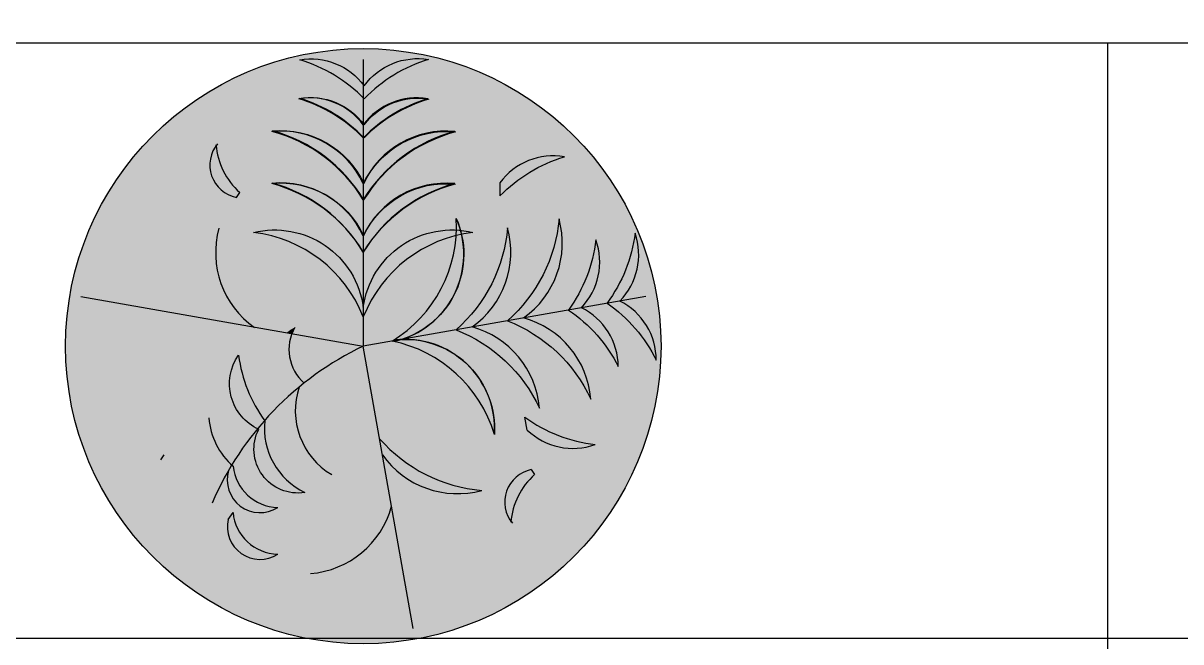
# Model space of a CAD drawing. Header units: metres. Extents: x -2072 to 1581266, y 0 to 323429.
# Drawn here: x 1750.11 to 1765.66, y 2003.29 to 2011.6 of the extents above; entities that cross this region are included whole.
import ezdxf

# ---------------------------------------------------------------- set-up
doc = ezdxf.new("R2010")
doc.units = ezdxf.units.M
doc.layers.add('ГП - Лист (таблица)', color=7, linetype='Continuous', lineweight=9)
doc.styles.add('GOST Common_2', font='GOST_Common.ttf', dxfattribs={"width": 0.9, "height": 2.5})
doc.styles.add('ГП Ариал 2016', font='arial.ttf')

# ---------------------------------------------------------------- blocks, each defined once
blk = doc.blocks.new('*T90')
at = {"layer": 'Defpoints', "color": 8, "linetype": 'ByBlock', "lineweight": 0, "transparency": 16777216}
for p, q in [((0, 0), (208.0264448858138, 0)), ((0, 0), (0, -10)), ((208.0264448858138, 0), (208.0264448858138, -10))]:
    blk.add_line(p, q, dxfattribs=at)
at = {"layer": 'ГП - Лист (таблица)', "color": 0, "linetype": 'ByBlock', "lineweight": 40, "transparency": 16777216}
for p, q in [((0, -10), (208.0264448858138, -10)), ((0, -10), (0, -29.26728058208255)), ((10, -10), (10, -29.26728058208255)), ((30, -10), (30, -29.26728058208255)), ((115, -10), (115, -29.26728058208255)), ((132.4056484833441, -10), (132.4056484833441, -29.26728058208255)), ((151.5843570066213, -10), (151.5843570066213, -29.26728058208255)), ((166.5843570066213, -10), (166.5843570066213, -29.26728058208255)), ((208.0264448858138, -10), (208.0264448858138, -29.26728058208255))]:
    blk.add_line(p, q, dxfattribs=at)
at = {"layer": 'ГП - Лист (таблица)', "color": 0, "linetype": 'ByBlock', "lineweight": 30, "transparency": 16777216}
for p, q in [((0, -29.26728058208255), (208.0264448858138, -29.26728058208255)), ((0, -29.26728058208255), (0, -677.2672805820825)), ((208.0264448858138, -29.26728058208255), (208.0264448858138, -677.2672805820825)), ((10, -37.26728058208255), (10, -125.2672805820825)), ((30, -37.26728058208255), (30, -125.2672805820825)), ((115, -37.26728058208255), (115, -125.2672805820825)), ((132.4056484833441, -37.26728058208255), (132.4056484833441, -125.2672805820825)), ((151.5843570066213, -37.26728058208255), (151.5843570066213, -125.2672805820825)), ((166.5843570066213, -37.26728058208255), (166.5843570066213, -125.2672805820825)), ((10, -133.2672805820825), (10, -277.2672805820825)), ((30, -133.2672805820825), (30, -277.2672805820825)), ((115, -133.2672805820825), (115, -277.2672805820825)), ((132.4056484833441, -133.2672805820825), (132.4056484833441, -277.2672805820825)), ((151.5843570066213, -133.2672805820825), (151.5843570066213, -277.2672805820825)), ((166.5843570066213, -133.2672805820825), (166.5843570066213, -277.2672805820825)), ((10, -285.2672805820825), (10, -549.2672805820825)), ((30, -285.2672805820825), (30, -549.2672805820825)), ((115, -285.2672805820825), (115, -549.2672805820825)), ((132.4056484833441, -285.2672805820825), (132.4056484833441, -549.2672805820825)), ((151.5843570066213, -285.2672805820825), (151.5843570066213, -549.2672805820825)), ((166.5843570066213, -285.2672805820825), (166.5843570066213, -549.2672805820825)), ((10, -557.2672805820825), (10, -621.2672805820825)), ((30, -557.2672805820825), (30, -621.2672805820825)), ((115, -557.2672805820825), (115, -621.2672805820825)), ((132.4056484833441, -557.2672805820825), (132.4056484833441, -621.2672805820825)), ((151.5843570066213, -557.2672805820825), (151.5843570066213, -621.2672805820825)), ((166.5843570066213, -557.2672805820825), (166.5843570066213, -621.2672805820825)), ((10, -629.2672805820825), (10, -677.2672805820825)), ((30, -629.2672805820825), (30, -677.2672805820825)), ((115, -629.2672805820825), (115, -677.2672805820825)), ((132.4056484833441, -629.2672805820825), (132.4056484833441, -677.2672805820825)), ((151.5843570066213, -629.2672805820825), (151.5843570066213, -677.2672805820825)), ((166.5843570066213, -629.2672805820825), (166.5843570066213, -677.2672805820825))]:
    blk.add_line(p, q, dxfattribs=at)
at = {"layer": 'ГП - Лист (таблица)', "color": 0, "linetype": 'ByBlock', "lineweight": -2, "transparency": 16777216}
for p, q in [((0, -37.26728058208255), (208.0264448858138, -37.26728058208255)), ((0, -45.26728058208255), (208.0264448858138, -45.26728058208255)), ((0, -53.26728058208255), (208.0264448858138, -53.26728058208255)), ((0, -61.26728058208255), (208.0264448858138, -61.26728058208255)), ((0, -69.26728058208255), (208.0264448858138, -69.26728058208255)), ((0, -77.26728058208255), (208.0264448858138, -77.26728058208255)), ((0, -85.26728058208255), (208.0264448858138, -85.26728058208255)), ((0, -93.26728058208255), (208.0264448858138, -93.26728058208255)), ((0, -101.2672805820825), (208.0264448858138, -101.2672805820825)), ((0, -109.2672805820825), (208.0264448858138, -109.2672805820825)), ((0, -117.2672805820825), (208.0264448858138, -117.2672805820825)), ((0, -125.2672805820825), (208.0264448858138, -125.2672805820825)), ((0, -133.2672805820825), (208.0264448858138, -133.2672805820825)), ((0, -141.2672805820825), (208.0264448858138, -141.2672805820825)), ((0, -149.2672805820825), (208.0264448858138, -149.2672805820825)), ((0, -157.2672805820825), (208.0264448858138, -157.2672805820825)), ((0, -165.2672805820825), (208.0264448858138, -165.2672805820825)), ((0, -173.2672805820825), (208.0264448858138, -173.2672805820825)), ((0, -181.2672805820825), (208.0264448858138, -181.2672805820825)), ((0, -189.2672805820825), (208.0264448858138, -189.2672805820825)), ((0, -197.2672805820825), (208.0264448858138, -197.2672805820825)), ((0, -205.2672805820825), (208.0264448858138, -205.2672805820825)), ((0, -213.2672805820825), (208.0264448858138, -213.2672805820825)), ((0, -221.2672805820825), (208.0264448858138, -221.2672805820825)), ((0, -229.2672805820825), (208.0264448858138, -229.2672805820825)), ((0, -237.2672805820825), (208.0264448858138, -237.2672805820825)), ((0, -245.2672805820825), (208.0264448858138, -245.2672805820825)), ((0, -253.2672805820825), (208.0264448858138, -253.2672805820825)), ((0, -261.2672805820825), (208.0264448858138, -261.2672805820825)), ((0, -269.2672805820825), (208.0264448858138, -269.2672805820825)), ((0, -277.2672805820825), (208.0264448858138, -277.2672805820825)), ((0, -285.2672805820825), (208.0264448858138, -285.2672805820825)), ((0, -293.2672805820825), (208.0264448858138, -293.2672805820825)), ((0, -301.2672805820825), (208.0264448858138, -301.2672805820825)), ((0, -309.2672805820825), (208.0264448858138, -309.2672805820825)), ((0, -317.2672805820825), (208.0264448858138, -317.2672805820825)), ((0, -325.2672805820825), (208.0264448858138, -325.2672805820825)), ((0, -333.2672805820825), (208.0264448858138, -333.2672805820825)), ((0, -341.2672805820825), (208.0264448858138, -341.2672805820825)), ((0, -349.2672805820825), (208.0264448858138, -349.2672805820825)), ((0, -357.2672805820825), (208.0264448858138, -357.2672805820825)), ((0, -365.2672805820825), (208.0264448858138, -365.2672805820825)), ((0, -373.2672805820825), (208.0264448858138, -373.2672805820825)), ((0, -381.2672805820825), (208.0264448858138, -381.2672805820825)), ((0, -389.2672805820825), (208.0264448858138, -389.2672805820825)), ((0, -397.2672805820825), (208.0264448858138, -397.2672805820825)), ((0, -405.2672805820825), (208.0264448858138, -405.2672805820825)), ((0, -413.2672805820825), (208.0264448858138, -413.2672805820825)), ((0, -421.2672805820825), (208.0264448858138, -421.2672805820825)), ((0, -429.2672805820825), (208.0264448858138, -429.2672805820825)), ((0, -437.2672805820825), (208.0264448858138, -437.2672805820825)), ((0, -445.2672805820825), (208.0264448858138, -445.2672805820825)), ((0, -453.2672805820825), (208.0264448858138, -453.2672805820825)), ((0, -461.2672805820825), (208.0264448858138, -461.2672805820825)), ((0, -469.2672805820825), (208.0264448858138, -469.2672805820825)), ((0, -477.2672805820825), (208.0264448858138, -477.2672805820825)), ((0, -485.2672805820825), (208.0264448858138, -485.2672805820825)), ((0, -493.2672805820825), (208.0264448858138, -493.2672805820825)), ((0, -501.2672805820825), (208.0264448858138, -501.2672805820825)), ((0, -509.2672805820825), (208.0264448858138, -509.2672805820825)), ((0, -517.2672805820825), (208.0264448858138, -517.2672805820825)), ((0, -525.2672805820825), (208.0264448858138, -525.2672805820825)), ((0, -533.2672805820825), (208.0264448858138, -533.2672805820825)), ((0, -541.2672805820825), (208.0264448858138, -541.2672805820825)), ((0, -549.2672805820825), (208.0264448858138, -549.2672805820825)), ((0, -557.2672805820825), (208.0264448858138, -557.2672805820825)), ((0, -565.2672805820825), (208.0264448858138, -565.2672805820825)), ((0, -573.2672805820825), (208.0264448858138, -573.2672805820825)), ((0, -581.2672805820825), (208.0264448858138, -581.2672805820825)), ((0, -589.2672805820825), (208.0264448858138, -589.2672805820825)), ((0, -597.2672805820825), (208.0264448858138, -597.2672805820825)), ((0, -605.2672805820825), (208.0264448858138, -605.2672805820825)), ((0, -613.2672805820825), (208.0264448858138, -613.2672805820825)), ((0, -621.2672805820825), (208.0264448858138, -621.2672805820825)), ((0, -629.2672805820825), (208.0264448858138, -629.2672805820825)), ((0, -637.2672805820825), (208.0264448858138, -637.2672805820825)), ((0, -645.2672805820825), (208.0264448858138, -645.2672805820825)), ((0, -653.2672805820825), (208.0264448858138, -653.2672805820825)), ((0, -661.2672805820825), (208.0264448858138, -661.2672805820825)), ((0, -669.2672805820825), (208.0264448858138, -669.2672805820825)), ((0, -677.2672805820825), (208.0264448858138, -677.2672805820825))]:
    blk.add_line(p, q, dxfattribs=at)
at = {"layer": 'ГП - Лист (таблица)', "transparency": 16777216}
for s, insert, char_height, width, attachment_point, style in [('Ведомость элементов озеленения', (104.0132224429069, -5), 3.5, 205.0264448858138, 5, 'GOST Common_2'), ('Обхват ствола, см', (123.702824241672, -19.6336402910415), 2.5, 17.40564848334407, 5, 'GOST Common_2'), ('Наименование породы или\\Pвид насаждения', (72.5, -19.6336402910415), 2.5, 85, 5, 'GOST Common_2'), ('{\\W0.8;Условное обозначение}', (20, -19.6336402910415), 2.5, 20, 5, 'GOST Common_2'), ('Размер,\\Pсм', (141.9950027449827, -19.6336402910415), 2.5, 19.17870852327724, 5, 'GOST Common_2'), ('Примечание', (187.3054009462176, -19.6336402910415), 2.5, 41.44208787919251, 5, 'GOST Common_2'), ('Поз.', (5, -19.6336402910415), 2.5, 10, 5, 'GOST Common_2'), ('Кол.', (159.0843570066213, -19.6336402910415), 2.5, 15, 5, 'GOST Common_2'), ('Хвойные деревья и кустарники', (104.0132224429069, -33.26728058208255), 2.5, 205.0264448858138, 5, 'GOST Common_2'), ('\\A1;1', (5, -41.26728058208255), 2.5, 7, 5, 'GOST Common_2'), ('{\\C0;Ель}', (31.5, -41.26728058208255), 2.5, 82, 4, 'GOST Common_2'), ('20-25', (123.702824241672, -41.26728058208255), 2.5, 14.40564848334407, 5, 'GOST Common_2'), ('500-600', (141.9950027449827, -41.26728058208255), 2.5, 16.17870852327724, 5, 'GOST Common_2'), ('С комом 0.8*0.8*0.8', (187.3054009462176, -41.26728058208255), 2.5, 38.44208787919251, 5, 'GOST Common_2'), ('Лиственница', (31.5, -49.26728058208255), 2.5, 82, 4, 'GOST Common_2'), ('\\A1;2', (5, -49.26728058208255), 2.5, 7, 5, 'GOST Common_2'), ('\\A1;3', (5, -57.26728058208255), 2.5, 7, 5, 'GOST Common_2'), ('Сосна', (31.5, -57.26728058208255), 2.5, 82, 4, 'GOST Common_2'), ('{\\C0;Сосна горная}', (31.5, -65.26728058208255), 2.5, 82, 4, 'GOST Common_2'), ('4', (5, -65.26728058208255), 2.5, 7, 5, 'GOST Common_2'), ('5', (5, -73.26728058208255), 2.5, 7, 5, 'GOST Common_2'), ('Можжевельник', (31.5, -73.26728058208255), 2.5, 82, 4, 'GOST Common_2'), ('{\\fGOST Common|b0|i0|c204|p34;\\W0.9;\\C0;Можжевельник горизонтальный}', (31.5, -81.26728058208255), 2.5, 82, 4, 'ГП Ариал 2016'), ('6', (5, -81.26728058208255), 2.5, 7, 5, 'GOST Common_2'), ('7', (5, -89.26728058208255), 2.5, 7, 5, 'GOST Common_2'), ('{\\fGOST Common|b0|i0|c204|p34;\\W0.9;\\C0;Пихта}', (31.5, -89.26728058208255), 2.5, 82, 4, 'ГП Ариал 2016'), ('{\\fGOST Common|b0|i0|c204|p34;\\W0.9;\\C0;Псевдотсуга}', (31.5, -97.26728058208255), 2.5, 82, 4, 'ГП Ариал 2016'), ('8', (5, -97.26728058208255), 2.5, 7, 5, 'GOST Common_2'), ('{\\fGOST Common|b0|i0|c204|p34;\\W0.9;\\C0;Микробиота перекрёстнопарная}', (31.5, -105.2672805820825), 2.5, 82, 4, 'ГП Ариал 2016'), ('9', (5, -105.2672805820825), 2.5, 7, 5, 'GOST Common_2'), ('{\\fGOST Common|b0|i0|c204|p34;\\W0.9;\\C0;Тсуга}', (31.5, -113.2672805820825), 2.5, 82, 4, 'ГП Ариал 2016'), ('{\\fGOST Common|b0|i0|c204|p34;\\W0.9;\\C0;Туя западная}', (31.5, -121.2672805820825), 2.5, 82, 4, 'ГП Ариал 2016'), ('10', (5, -121.2672805820825), 2.5, 7, 5, 'GOST Common_2'), ('{\\fArial|b0|i0|c204|p34;Лиственные деревья }', (104.0132224429069, -129.2672805820825), 2.5, 205.0264448858138, 5, 'GOST Common_2'), ('Бархат Амурский', (31.5, -137.2672805820825), 2.5, 82, 4, 'GOST Common_2'), ('1', (5, -137.2672805820825), 2.5, 7, 5, 'GOST Common_2'), ('Береза', (31.5, -145.2672805820825), 2.5, 82, 4, 'GOST Common_2'), ('2', (5, -145.2672805820825), 2.5, 7, 5, 'GOST Common_2'), ('Боярышник', (31.5, -153.2672805820825), 2.5, 82, 4, 'GOST Common_2'), ('3', (5, -153.2672805820825), 2.5, 7, 5, 'GOST Common_2'), ('4', (5, -161.2672805820825), 2.5, 7, 5, 'GOST Common_2'), ('Вишня', (31.5, -161.2672805820825), 2.5, 82, 4, 'GOST Common_2'), ('5', (5, -169.2672805820825), 2.5, 7, 5, 'GOST Common_2'), ('Вяз', (31.5, -169.2672805820825), 2.5, 82, 4, 'GOST Common_2'), ('Груша', (31.5, -177.2672805820825), 2.5, 82, 4, 'GOST Common_2'), ('6', (5, -177.2672805820825), 2.5, 7, 5, 'GOST Common_2'), ('Дуб', (31.5, -185.2672805820825), 2.5, 82, 4, 'GOST Common_2'), ('7', (5, -185.2672805820825), 2.5, 7, 5, 'GOST Common_2'), ('8', (5, -193.2672805820825), 2.5, 7, 5, 'GOST Common_2'), ('Ива ', (31.5, -193.2672805820825), 2.5, 82, 4, 'GOST Common_2'), ('9', (5, -201.2672805820825), 2.5, 7, 5, 'GOST Common_2'), ('Клен', (31.5, -201.2672805820825), 2.5, 82, 4, 'GOST Common_2'), ('10', (5, -209.2672805820825), 2.5, 7, 5, 'GOST Common_2'), ('Конский каштан', (31.5, -209.2672805820825), 2.5, 82, 4, 'GOST Common_2'), ('11', (5, -217.2672805820825), 2.5, 7, 5, 'GOST Common_2'), ('Липа ', (31.5, -217.2672805820825), 2.5, 82, 4, 'GOST Common_2'), ('12', (5, -225.2672805820825), 2.5, 7, 5, 'GOST Common_2'), ('Ольха', (31.5, -225.2672805820825), 2.5, 82, 4, 'GOST Common_2'), ('Акация (Робиния)', (31.5, -233.2672805820825), 2.5, 82, 4, 'GOST Common_2'), ('13', (5, -233.2672805820825), 2.5, 7, 5, 'GOST Common_2'), ('14', (5, -241.2672805820825), 2.5, 7, 5, 'GOST Common_2'), ('Рябина', (31.5, -241.2672805820825), 2.5, 82, 4, 'GOST Common_2'), ('15', (5, -249.2672805820825), 2.5, 7, 5, 'GOST Common_2'), ('Слива', (31.5, -249.2672805820825), 2.5, 82, 4, 'GOST Common_2'), ('16', (5, -257.2672805820825), 2.5, 7, 5, 'GOST Common_2'), ('Тополь', (31.5, -257.2672805820825), 2.5, 82, 4, 'GOST Common_2'), ('Черемуха', (31.5, -265.2672805820825), 2.5, 82, 4, 'GOST Common_2'), ('17', (5, -265.2672805820825), 2.5, 7, 5, 'GOST Common_2'), ('18', (5, -273.2672805820825), 2.5, 7, 5, 'GOST Common_2'), ('Яблоня', (31.5, -273.2672805820825), 2.5, 82, 4, 'GOST Common_2'), ('Лиственные кустарники', (104.0132224429069, -281.2672805820825), 3.5, 205.0264448858138, 5, 'ГП Ариал 2016'), ('Арония', (31.5, -289.2672805820825), 2.5, 82, 4, 'GOST Common_2'), ('1', (5, -289.2672805820825), 2.5, 7, 5, 'GOST Common_2'), ('Барбарис', (31.5, -297.2672805820825), 2.5, 82, 4, 'GOST Common_2'), ('2', (5, -297.2672805820825), 2.5, 7, 5, 'GOST Common_2'), ('Бересклет', (31.5, -305.2672805820825), 2.5, 82, 4, 'GOST Common_2'), ('3', (5, -305.2672805820825), 2.5, 7, 5, 'GOST Common_2'), ('Бирючина Вегейла', (31.5, -313.2672805820825), 2.5, 82, 4, 'GOST Common_2'), ('4', (5, -313.2672805820825), 2.5, 7, 5, 'GOST Common_2'), ('Бузина', (31.5, -321.2672805820825), 2.5, 82, 4, 'GOST Common_2'), ('5', (5, -321.2672805820825), 2.5, 7, 5, 'GOST Common_2'), ('6', (5, -329.2672805820825), 2.5, 7, 5, 'GOST Common_2'), ('Вегейла', (31.5, -329.2672805820825), 2.5, 82, 4, 'GOST Common_2'), ('Гортензия', (31.5, -337.2672805820825), 2.5, 82, 4, 'GOST Common_2'), ('7', (5, -337.2672805820825), 2.5, 7, 5, 'GOST Common_2'), ('Дерен', (31.5, -345.2672805820825), 2.5, 82, 4, 'GOST Common_2'), ('8', (5, -345.2672805820825), 2.5, 7, 5, 'GOST Common_2'), ('Жимолость', (31.5, -353.2672805820825), 2.5, 82, 4, 'GOST Common_2'), ('9', (5, -353.2672805820825), 2.5, 7, 5, 'GOST Common_2'), ('Ива пурпурная ф. "Nana"', (31.5, -361.2672805820825), 2.5, 82, 4, 'GOST Common_2'), ('10', (5, -361.2672805820825), 2.5, 7, 5, 'GOST Common_2'), ('Ирга', (31.5, -369.2672805820825), 2.5, 82, 4, 'GOST Common_2'), ('11', (5, -369.2672805820825), 2.5, 7, 5, 'GOST Common_2'), ('12', (5, -377.2672805820825), 2.5, 7, 5, 'GOST Common_2'), ('Калина', (31.5, -377.2672805820825), 2.5, 82, 4, 'GOST Common_2'), ('Карагана', (31.5, -385.2672805820825), 2.5, 82, 4, 'GOST Common_2'), ('13', (5, -385.2672805820825), 2.5, 7, 5, 'GOST Common_2'), ('14', (5, -393.2672805820825), 2.5, 7, 5, 'GOST Common_2'), ('Кизильник', (31.5, -393.2672805820825), 2.5, 82, 4, 'GOST Common_2'), ('15', (5, -401.2672805820825), 2.5, 7, 5, 'GOST Common_2'), ('Лапчатка', (31.5, -401.2672805820825), 2.5, 82, 4, 'GOST Common_2'), ('Лещина', (31.5, -409.2672805820825), 2.5, 82, 4, 'GOST Common_2'), ('16', (5, -409.2672805820825), 2.5, 7, 5, 'GOST Common_2'), ('17', (5, -417.2672805820825), 2.5, 7, 5, 'GOST Common_2'), ('Лох', (31.5, -417.2672805820825), 2.5, 82, 4, 'GOST Common_2'), ('18', (5, -425.2672805820825), 2.5, 7, 5, 'GOST Common_2'), ('Магония', (31.5, -425.2672805820825), 2.5, 82, 4, 'GOST Common_2'), ('Пузыреплодник калинолистный', (31.5, -433.2672805820825), 2.5, 82, 4, 'GOST Common_2'), ('19', (5, -433.2672805820825), 2.5, 7, 5, 'GOST Common_2'), ('Ракитник русский', (31.5, -441.2672805820825), 2.5, 82, 4, 'GOST Common_2'), ('20', (5, -441.2672805820825), 2.5, 7, 5, 'GOST Common_2'), ('Рододендрон даурский', (31.5, -449.2672805820825), 2.5, 82, 4, 'GOST Common_2'), ('21', (5, -449.2672805820825), 2.5, 7, 5, 'GOST Common_2'), ('22', (5, -457.2672805820825), 2.5, 7, 5, 'GOST Common_2'), ('Роза', (31.5, -457.2672805820825), 2.5, 82, 4, 'GOST Common_2'), ('Рябинник', (31.5, -465.2672805820825), 2.5, 82, 4, 'GOST Common_2'), ('23', (5, -465.2672805820825), 2.5, 7, 5, 'GOST Common_2'), ('Сирень', (31.5, -473.2672805820825), 2.5, 82, 4, 'GOST Common_2'), ('24', (5, -473.2672805820825), 2.5, 7, 5, 'GOST Common_2'), ('Смородина', (31.5, -481.2672805820825), 2.5, 82, 4, 'GOST Common_2'), ('25', (5, -481.2672805820825), 2.5, 7, 5, 'GOST Common_2'), ('26', (5, -489.2672805820825), 2.5, 7, 5, 'GOST Common_2'), ('Снежнеягоник', (31.5, -489.2672805820825), 2.5, 82, 4, 'GOST Common_2'), ('Спирея', (31.5, -497.2672805820825), 2.5, 82, 4, 'GOST Common_2'), ('27', (5, -497.2672805820825), 2.5, 7, 5, 'GOST Common_2'), ('Стефанандра', (31.5, -505.2672805820825), 2.5, 82, 4, 'GOST Common_2'), ('28', (5, -505.2672805820825), 2.5, 7, 5, 'GOST Common_2'), ('Форзиция', (31.5, -513.2672805820825), 2.5, 82, 4, 'GOST Common_2'), ('29', (5, -513.2672805820825), 2.5, 7, 5, 'GOST Common_2'), ('30', (5, -521.2672805820825), 2.5, 7, 5, 'GOST Common_2'), ('Хеномелес', (31.5, -521.2672805820825), 2.5, 82, 4, 'GOST Common_2'), ('Чубушник', (31.5, -529.2672805820825), 2.5, 82, 4, 'GOST Common_2'), ('31', (5, -529.2672805820825), 2.5, 7, 5, 'GOST Common_2'), ('32', (5, -537.2672805820825), 2.5, 7, 5, 'GOST Common_2'), ('33', (5, -545.2672805820825), 2.5, 7, 5, 'GOST Common_2'), ('Лианы', (104.0132224429069, -553.2672805820825), 3.5, 205.0264448858138, 5, 'ГП Ариал 2016'), ('Актинидия коломкита', (31.5, -561.2672805820825), 2.5, 82, 4, 'GOST Common_2'), ('1', (5, -561.2672805820825), 2.5, 7, 5, 'GOST Common_2'), ('Девичий виноград', (31.5, -569.2672805820825), 2.5, 82, 4, 'GOST Common_2'), ('2', (5, -569.2672805820825), 2.5, 7, 5, 'GOST Common_2'), ('Древогубец', (31.5, -577.2672805820825), 2.5, 82, 4, 'GOST Common_2'), ('3', (5, -577.2672805820825), 2.5, 7, 5, 'GOST Common_2'), ('Жимолость каприфоль', (31.5, -585.2672805820825), 2.5, 82, 4, 'GOST Common_2'), ('4', (5, -585.2672805820825), 2.5, 7, 5, 'GOST Common_2'), ('5', (5, -593.2672805820825), 2.5, 7, 5, 'GOST Common_2'), ('{\\fArial|b0|i0|c204|p34;Хмель}', (31.5, -593.2672805820825), 2.5, 82, 4, 'GOST Common_2'), ('{\\fGOST Common|b0|i0|c204|p34;\\W0.9;Существующие зеленые насаждения}', (104.0132224429069, -625.2672805820825), 3.5, 205.0264448858138, 5, 'ГП Ариал 2016'), ('Существующие древесное насаждение', (31.5, -633.2672805820825), 2.5, 82, 4, 'GOST Common_2'), ('1', (5, -633.2672805820825), 2.5, 7, 5, 'GOST Common_2'), ('Существующие кустарниковое насаждение', (31.5, -641.2672805820825), 2.5, 82, 4, 'GOST Common_2'), ('2', (5, -641.2672805820825), 2.5, 7, 5, 'GOST Common_2'), ('Существующие хвойное насаждение', (31.5, -649.2672805820825), 2.5, 82, 4, 'GOST Common_2'), ('3', (5, -649.2672805820825), 2.5, 7, 5, 'GOST Common_2'), ('Существующая живая изгородь', (31.5, -657.2672805820825), 2.5, 82, 4, 'GOST Common_2'), ('4', (5, -657.2672805820825), 2.5, 7, 5, 'GOST Common_2')]:
    blk.add_mtext(s, dxfattribs=dict(at, insert=insert, char_height=char_height, width=width, attachment_point=attachment_point, style=style))
blk = doc.blocks.new('Бархат Амурский')
at = {"true_color": 0x66c059, "transparency": 33554611}
h = blk.add_hatch(color=93, dxfattribs=at)
h.dxf.hatch_style = 1
edge = h.paths.add_edge_path()
edge.add_arc((0.001201573321182536, 0.001201573321054639), 518.7538527038596, 359.64, 719.6400000000001)
h = blk.add_hatch(color=256)
h.dxf.hatch_style = 1
edge = h.paths.add_edge_path()
edge.add_arc((94.802564195309, 385.9505746779693), 115.4050000000001, 80.55139628557964, 143.8860823956541)
edge.add_arc((-91.23584087294687, 385.3776578786817), 115.4050000000003, 36.46680829731974, 99.80198439633426)
edge.add_arc((-184.4130033848763, 249.9654626146451), 259.7570000000002, 44.25268331315527, 73.55630232778952, ccw=False)
edge.add_arc((188.8123467596818, 251.1154010799793), 259.7570000000002, 106.7968990245991, 136.100381730525, ccw=False)
h = blk.add_hatch(color=256)
h.dxf.hatch_style = 1
edge = h.paths.add_edge_path()
edge.add_arc((-186.49603741692, 183.4964967412231), 259.7570000000002, 43.7241586110298, 73.02768728542708)
edge.add_arc((-92.07488545468722, 318.0430613503786), 115.405, 35.93777149434459, 99.27269023271242, ccw=False)
edge.add_arc((93.96204724657056, 316.8997752499957), 115.4050000000001, 80.0227346108503, 143.3580173283478, ccw=False)
edge.add_arc((186.723224881328, 181.2027865258049), 259.7570000000009, 106.2681197195571, 135.5715998157282)
h = blk.add_hatch(color=256)
h.dxf.hatch_style = 1
edge = h.paths.add_edge_path()
edge.add_arc((228.4755362608004, 114.1437820038804), 267.9469999999997, 104.6110250913011, 148.2768083374443)
edge.add_arc((-229.0692113085689, 116.9552747897775), 267.9470000000006, 31.01906537004148, 74.68463012337193)
edge.add_arc((-144.2489082824127, 216.167004678693), 159.838, 24.896722925790584, 95.0418076636339, ccw=False)
edge.add_arc((144.8812769766051, 214.3906924636401), 159.838, 84.25386276269347, 154.3992764699209, ccw=False)
h = blk.add_hatch(color=256)
h.dxf.hatch_style = 1
edge = h.paths.add_edge_path()
edge.add_line((-221.1648277278213, 259.3199164475936), (-215.399361839148, 267.9858184456318))
edge.add_arc((-132.0487984266798, 361.2432015733183), 125.077, 185.4245256738926, 228.210641, ccw=False)
edge.add_arc((-209.9407984266769, 315.7342015733227), 57.52000000000001, 144.1531349450846, 258.747528)
h = blk.add_hatch(color=256)
h.dxf.hatch_style = 1
h.paths.add_polyline_path([(238.1510894996522, 284.7801997418429, -0.2836077997589291), (350.4667375488987, 330.2556758051275, 0.1285609028837346), (238.1520513715103, 262.0421842502573)])
h = blk.add_hatch(color=256)
h.dxf.hatch_style = 1
edge = h.paths.add_edge_path()
edge.add_arc((-229.6283233755553, 26.00516357656076), 267.9469999999997, 31.01904383844645, 74.68524282213608)
edge.add_arc((-144.8081879445339, 125.2178793213865), 159.838, 24.896722925790016, 95.04274183514332, ccw=False)
edge.add_arc((144.3219973144841, 123.4415671063307), 159.8380000000001, 84.25377361560368, 154.3992764699204, ccw=False)
edge.add_arc((227.9172424545853, 23.19482424170178), 267.9469999999998, 104.6111882647672, 148.2771199973209)
h = blk.add_hatch(color=256)
h.dxf.hatch_style = 1
edge = h.paths.add_edge_path()
edge.add_arc((-153.4327576195294, -205.2330415367452), 267.9469999999998, 111.39132431231349, 155.0571075584567, ccw=False)
edge.add_arc((-74.13828063512544, 245.3970578127909), 267.9470000000006, 184.9835025263859, 228.6490672797164, ccw=False)
edge.add_arc((-186.9538074476956, 179.7456445530418), 159.8380000000001, 164.6263249861239, 234.7714097239672)
edge.add_arc((-237.061626836905, -105.0150018661179), 159.8380000000001, 105.268856179837, 175.4142698870643)
h = blk.add_hatch(color=256)
h.dxf.hatch_style = 1
edge = h.paths.add_edge_path()
edge.add_arc((-18.48574635372443, 159.3308699208809), 155.813, 166.7729007366521, 251.8942054056389, ccw=False)
edge.add_arc((-18.4857463537767, 159.3308699209007), 155.8129999999441, 156.0343252128564, 166.7729007366547, ccw=False)
edge.add_arc((74.41559141612161, 208.1516773965043), 235.7260000000007, 176.4809973089124, 238.0018777773778)
edge.add_line((-50.49360536625881, 8.240598075770162), (-66.90815096656983, 11.23305865916812))
h = blk.add_hatch(color=256)
h.dxf.hatch_style = 1
h.paths.add_polyline_path([(171.1338320492384, 194.9309355211198, 0.04688770428698374), (161.9947496693441, 222.6220874518453, -0.03167672783972616), (161.7649359849566, 192.7847991149231, -0.2412952651355158), (50.38343748224212, 8.884666577236992), (66.81502834864027, 11.78207045091165, 0.3894881918082821)])
h = blk.add_hatch(color=256)
h.dxf.hatch_style = 1
edge = h.paths.add_edge_path()
edge.add_arc((186.9052015733224, 179.7552015733167), 159.838, 305.2487479209017, 375.3941616281291)
edge.add_arc((74.06620157332316, 245.3662015733205), 267.9469999999996, 311.37121605337825, 355.0369992995215, ccw=False)
edge.add_arc((153.5202015733207, -205.2357984266833), 267.9470000000006, 24.963394267450724, 68.62895902078111, ccw=False)
edge.add_arc((237.1132015733202, -104.9877984266824), 159.8380000000001, 4.606216727188565, 74.7513014650318)
h = blk.add_hatch(color=256)
h.dxf.hatch_style = 1
edge = h.paths.add_edge_path()
edge.add_arc((15.43739075740411, 229.6352549153588), 267.9469999999997, 184.9828898276218, 228.6490888113114, ccw=False)
edge.add_arc((-97.37907586776485, 163.984183345943), 159.838, 164.6253908146146, 234.7714097239678)
edge.add_arc((-147.4868952569715, -120.7764630732174), 159.8380000000001, 105.2688561798375, 175.4143590341542)
edge.add_arc((-63.85836772992459, -220.9954425564401), 267.9469999999998, 111.39101265243681, 155.0569443849905, ccw=False)
h = blk.add_hatch(color=256)
h.dxf.hatch_style = 1
edge = h.paths.add_edge_path()
edge.add_arc((-154.3797984266796, 46.76920157331416), 155.813, 7.773927244118949, 92.89523191310572)
edge.add_arc((-154.3797984266897, 46.76920157336914), 155.8129999999441, 92.895231913103, 103.6338074369014)
edge.add_arc((-219.0707984266792, -35.86979842667955), 235.7260000000006, 21.666254872380023, 83.18713534084537, ccw=False)
edge.add_line((0.001201573321182536, 51.160115350137), (0.001201573321182536, 67.84520233246587))
h = blk.add_hatch(color=256)
h.dxf.hatch_style = 1
h.paths.add_polyline_path([(162.2522893504926, 202.383316252477, -0.04689019537595238), (191.109753049655, 198.1917161857498, 0.03167672789648528), (161.7656895724993, 192.7840800540405, 0.2412952651355158), (0.001201573321182536, 51.16011535013706), (0.001201573321182536, 67.84520233246604, -0.3894881918082821)])
h = blk.add_hatch(color=256)
h.dxf.hatch_style = 1
edge = h.paths.add_edge_path()
edge.add_arc((-15.50279842667987, 229.5732015733184), 267.9469999999997, 311.3709043935015, 355.0368361260552)
edge.add_arc((97.33620157332217, 163.961201573317), 159.8380000000001, -54.751252079097924, 15.394250775218893, ccw=False)
edge.add_arc((147.5442015733229, -120.7817984266818), 159.838, 4.6052825556793096, 74.75130146503238, ccw=False)
edge.add_arc((63.95020157332081, -221.0297984266822), 267.9469999999997, 24.96278156868641, 68.62898055237604)
h = blk.add_hatch(color=256)
h.dxf.hatch_style = 1
edge = h.paths.add_edge_path()
edge.add_arc((-396.8581528334157, -24.97912904228647), 115.4050000000001, 115.7820502541037, 179.1167363641782, ccw=False)
edge.add_arc((-362.9286465808177, 157.9399924279805), 115.4050000000002, 159.8661482534235, 223.201324352438, ccw=False)
edge.add_arc((-213.000831236555, 225.3202300804018), 259.7570000000002, 186.1118303219684, 215.4154493366025)
edge.add_arc((-281.0698720280193, -141.647193589237), 259.7570000000002, 123.5677509192328, 152.8712336251588)
h = blk.add_hatch(color=256)
h.dxf.hatch_style = 1
edge = h.paths.add_edge_path()
edge.add_arc((-147.2360396156478, 215.4483185066768), 259.7570000000002, 186.6404453643308, 215.943974038728, ccw=False)
edge.add_arc((-296.535368906917, 146.6890117971274), 115.405, 160.3954424170455, 223.7303611554132)
edge.add_arc((-328.7762356704867, -36.53646116537693), 115.4050000000001, 116.31011532141, 179.6453980389075)
edge.add_arc((-211.9161771306912, -152.1307324035129), 259.7570000000009, 124.09653283402969, 153.4000129302008, ccw=False)
h = blk.add_hatch(color=256)
h.dxf.hatch_style = 1
edge = h.paths.add_edge_path()
edge.add_arc((147.1742015733212, 215.4432015733174), 259.7570000000009, 324.0764245750943, 353.3799046712654)
edge.add_arc((296.4982015733233, 146.7362015733208), 115.4050000000001, -43.709992937525385, 19.625289779972093, ccw=False)
edge.add_arc((328.8042015733204, -36.47779842667885), 115.4050000000001, 0.3753341581095242, 63.710252896477925, ccw=False)
edge.add_arc((211.985201573322, -152.1127984266836), 259.7570000000002, 26.62033710539539, 55.92386577979269)
h = blk.add_hatch(color=256)
h.dxf.hatch_style = 1
edge = h.paths.add_edge_path()
edge.add_arc((395.0457915763266, -24.36567064857338), 115.4050000000003, 359.8460399944871, 423.1812160935028)
edge.add_arc((364.431473582543, 159.1374081478731), 115.4050000000001, 315.7619419951684, 379.0966281052429)
edge.add_arc((215.7478390058569, 229.2197887157962), 259.7570000000002, 323.5476426602975, 352.85112536622347, ccw=False)
edge.add_arc((277.1649179026987, -138.9193517851579), 259.7570000000002, 26.09172206303299, 55.39534107766718, ccw=False)
h = blk.add_hatch(color=256)
h.dxf.hatch_style = 1
edge = h.paths.add_edge_path()
edge.add_line((-133.4118124960954, 23.52548556281543), (-124.3659550378718, 21.93045886125979))
edge.add_arc((-51.49979842667777, -5.899798426680416), 78, 159.096309599178, 174.6488576277092)
edge.add_arc((-72.86579842667821, -143.9137984266787), 155.813, 111.179592567239, 120.428345374306)
edge.add_arc((-96.25379842667813, -18.74279842668413), 56.27899999999999, 131.3186767483636, 170.611354014916, ccw=False)
h = blk.add_hatch(color=256)
h.dxf.hatch_style = 1
edge = h.paths.add_edge_path()
edge.add_arc((-96.25379842667813, -18.74279842668413), 56.27899999999999, 114.2265206706471, 131.3186767483637)
edge.add_line((-133.4118124960954, 23.52548556281543), (-124.3659550378718, 21.93045886125979))
edge.add_arc((-51.49979842667777, -5.899798426680416), 78, 150.440493582339, 159.096309599178, ccw=False)
h = blk.add_hatch(color=256)
h.dxf.hatch_style = 1
h.paths.add_polyline_path([(-228.1994635224957, -123.322317584638, 0.04689019537595238), (-229.2513976383688, -152.4636311597624, -0.03167672789648528), (-218.6686033518926, -124.5652252021733, -0.2412952651355158), (-50.32864301276394, 9.176147263901328), (-66.74318861307508, 12.16860784729931, 0.3894881918082821)])
h = blk.add_hatch(color=256)
h.dxf.hatch_style = 1
h.paths.add_polyline_path([(227.4838372575248, -124.6418116039084, -0.04688770428698374), (228.3669659174595, -153.7887292070962, 0.03167672783972616), (217.9459379805688, -125.8294951981197, 0.2412952651355158), (50.38343748224212, 8.88466657723699), (66.81504021191824, 11.78200317176378, -0.3894881918082821)])
h = blk.add_hatch(color=256)
h.dxf.hatch_style = 1
h.paths.add_polyline_path([(-184.3286529899966, -143.9025506763851, -0.4608917365487863), (-217.362495573605, -15.94541241688245, 0.1241944663646673), (-172.0693358868691, -129.5593411662413, 0.008733408762886419)])
h = blk.add_hatch(color=256)
h.dxf.hatch_style = 1
edge = h.paths.add_edge_path()
edge.add_arc((-96.25379842667813, -18.74279842668413), 56.27899999999999, 199.3650966929362, 252.524019765202)
edge.add_arc((232.3542015733217, -487.6357984266784), 540.164, 128.4016387374066, 129.7647620997599, ccw=False)
edge.add_arc((-51.49979842667777, -5.899798426680416), 78, 192.0337673803053, 228.5044983875127, ccw=False)
edge.add_arc((-2.714798426679735, -221.9717984266773), 235.726, 122.0444911594349, 128.4661923980242)
h = blk.add_hatch(color=256)
h.dxf.hatch_style = 1
h.paths.add_polyline_path([(-123.7844160833488, -228.123876422615, -0.04688770428698374), (-152.9267265534773, -229.1478209814923, 0.03167672783972616), (-125.0181691156691, -218.5918268847372, 0.2412952651355158), (8.884825496442913, -50.38039745737223), (11.86151918172499, -66.79780962591711, -0.3894881918082821)])
h = blk.add_hatch(color=256)
h.dxf.hatch_style = 1
h.paths.add_polyline_path([(195.5123403039161, -170.2304816993586, 0.04688770428698374), (223.1590126389831, -160.9577134614236, -0.03167672783972616), (193.3209622025924, -160.872064260798, -0.2412952651355158), (8.884825496442915, -50.38039745737223), (11.86158640276896, -66.79779743771178, 0.3894881918082821)])
h = blk.add_hatch(color=256)
h.dxf.hatch_style = 1
h.paths.add_polyline_path([(-55.10815307131168, -224.0258820582674, -0.3537193492263021), (-111.899719887833, -71.37808917360536, -0.005191671352112976), (-103.1795754904111, -64.32240229404351, 0.09969840145813882)])
h = blk.add_hatch(color=256)
h.dxf.hatch_style = 1
edge = h.paths.add_edge_path()
edge.add_line((-352.7738277278216, -198.179083552412), (-347.0083618391483, -189.5141815543643))
edge.add_arc((-263.6577984266801, -96.25679842667778), 125.077, 185.4241189822135, 228.210641, ccw=False)
edge.add_arc((-341.5497984266772, -141.764798426683), 57.52000000000001, 144.153277697007, 258.7475279999999)
h = blk.add_hatch(color=256)
h.dxf.hatch_style = 1
h.paths.add_polyline_path([(-229.2572424370621, -207.1148158698503, 0.005167844927708306), (-234.9569142213589, -216.7161277662951, -0.5390846052123073), (-269.0996523364126, -126.8818849208425, 0.1851923269213029)])
h = blk.add_hatch(color=256)
h.dxf.hatch_style = 1
h.paths.add_polyline_path([(-184.3286529899966, -143.9025506763851, -0.008733408762886419), (-172.0693358868691, -129.5593411662413, 0.0005160156065781406), (-171.7663657029775, -129.9770580831462, 0.3150364474314767), (-102.0506151031888, -255.108156607562, -0.6119051088819901), (-182.2968734673341, -144.8627279266396, -0.006464531216802927)])
h = blk.add_hatch(color=256)
h.dxf.hatch_style = 1
edge = h.paths.add_edge_path()
edge.add_arc((434.1042015733202, 86.47120157331956), 259.757, 234.076281, 263.379267323699)
edge.add_arc((365.3962015733193, -62.85179842668298), 115.405, 226.28997, 289.6243039990091, ccw=False)
edge.add_line((285.6503124746126, -146.2718631404961), (281.7027843032428, -123.8797125275508))
h = blk.add_hatch(color=256)
h.dxf.hatch_style = 1
edge = h.paths.add_edge_path()
edge.add_arc((-220.7167567912321, -65.01618114378124), 267.9469999999997, 295.2402412358391, 338.90617296839287, ccw=False)
edge.add_arc((-120.0653572777959, -148.1237634752828), 159.8380000000001, 274.8828265866755, 345.0283294409922)
edge.add_arc((164.4315571492069, -96.53960898464446), 159.838, 215.5257758968619, 285.6717948062151)
edge.add_arc((229.4965841470622, 16.615861947029), 267.9469999999997, 221.6480968095184, 265.314295793208, ccw=False)
h = blk.add_hatch(color=256)
h.dxf.hatch_style = 1
edge = h.paths.add_edge_path()
edge.add_arc((-147.2557984266778, -201.0827984266805), 80.04400000000001, 185.8517702800058, 268.653453180449)
edge.add_arc((-180.06179842668, -233.2147984266848), 57.00700000000001, 163.247898740641, 302.8524410767974, ccw=False)
edge.add_line((-234.6494664324561, -216.7835918157515), (-234.9551903612901, -216.7131542905647))
edge.add_arc((232.3542015733217, -487.6357984266784), 540.164, 148.7129764012651, 149.8969841012915, ccw=False)
edge.add_arc((-144.5827984266764, -115.0577984266812), 125.077, 227.3920162171387, 228.8529528017821)
h = blk.add_hatch(color=256)
h.dxf.hatch_style = 1
edge = h.paths.add_edge_path()
edge.add_line((292.7391722721782, -215.1465133009529), (298.5046381608542, -223.8124152989981))
edge.add_arc((381.8552015733225, -317.0697984266846), 125.077, 131.789359, 174.5754743261062)
edge.add_arc((303.9632015733225, -271.560798426682), 57.52000000000001, 101.25247200000001, 215.8468650549206, ccw=False)
h = blk.add_hatch(color=256)
h.dxf.hatch_style = 1
edge = h.paths.add_edge_path()
edge.add_arc((-105.0545097512003, -237.8297769690991), 159.838, 274.88291573376534, 345.0283294409927, ccw=False)
edge.add_arc((-205.7049712369777, -154.7218480772036), 267.9469999999996, 295.2400780623728, 338.9058613085161)
edge.add_arc((244.5077782340558, -73.09108957444676), 267.9470000000006, 221.6481183411134, 265.3136830944438)
edge.add_arc((179.4424046758019, -186.2456224784579), 159.8380000000001, 215.5257758968626, 285.67086063470583, ccw=False)
h = blk.add_hatch(color=256)
h.dxf.hatch_style = 1
edge = h.paths.add_edge_path()
edge.add_arc((-147.2557984266778, -282.5547984266785), 80.04400000000001, 185.1844909999998, 268.653453180449)
edge.add_arc((-180.06179842668, -314.6867984266828), 57.00700000000001, 167.057745, 302.8524410767975, ccw=False)
edge.add_line((-235.6206088255975, -301.919001590222), (-226.9723300053133, -289.7878150222919))
h = blk.add_hatch(color=256)
h.dxf.hatch_style = 1
edge = h.paths.add_edge_path()
edge.add_arc((-152.3000320316149, -212.9290474727371), 259.7570000000009, 296.897172690629, 326.20065278680005, ccw=False)
edge.add_arc((-36.10118081038481, -329.1879645495214), 115.4050000000001, 270.6517875819222, 333.9870702994198)
edge.add_arc((146.9545990891657, -295.9971694796982), 115.4050000000001, 226.5668244654165, 289.9017432037849)
edge.add_arc((214.9385884870644, -146.3432047091412), 259.7570000000002, 234.3532115821017, 263.656740256499, ccw=False)
h = blk.add_hatch(color=256)
h.dxf.hatch_style = 1
edge = h.paths.add_edge_path()
edge.add_arc((-24.63179842667606, -395.9787984266804), 115.4050000000001, 270.3748311010705, 333.7095172111449)
edge.add_arc((158.5812015733219, -363.6737984266793), 115.4050000000002, 226.2902431128106, 289.6254192118251)
edge.add_arc((227.2892015733229, -214.3497984266795), 259.7570000000001, 234.0761181286461, 263.3797371432803, ccw=False)
edge.add_arc((-140.2677984266796, -279.1597984266808), 259.7570000000002, 296.62033384009, 325.9238165460159, ccw=False)
for p in [(0.001201573321182536, 500.0012015733211), (-492.4027984266808, 86.82520157332108), (492.4052015733203, 86.82520157332108), (86.82520157331977, -492.4027984266795)]:
    blk.add_line(p, (0.001201573321182536, 0.001201573321072402))
for points in [[(1.64295163257216, 431.2301327838352, 0.1285625238534434), (-110.8828067538796, 499.0979760134527, -0.2836086289711369), (1.573011218517049, 453.9694285109145, -0.2836063190264836), (113.747772989708, 499.7899048268095, 0.1285619192641825), (1.642951632572174, 431.2301327838352)], [(1.363338987991366, 385.7749758220634, -0.2836091316008016), (113.9568173069905, 430.5594567348166, 0.1285619076887694), (1.224053335823061, 363.0372068233156, 0.128562123154624), (-110.6704880861872, 431.9400217477981, -0.2836074157008516), (1.363338987991451, 385.7749758220633)], [(0.1757621058826473, 192.5071093049306, -0.315996919823216), (160.3253823863205, 282.4763994866698, 0.1928680134253914), (0.001201573321182536, 164.084401989702, 0.1928692229055101), (-158.857766804881, 284.4372109926597, -0.3159993963827124), (0.1757621058826686, 192.5071093049307)], [(161.994785823827, 222.6235477147278, -0.4445003232988551), (66.81504021191796, 11.78200317176375, -0.4444963020060877), (228.366965917164, -153.7887292117514, 0.2750745097687929), (50.38343748224211, 8.884666577236972, 0.2750775777062416), (161.9954752816637, 222.6243155826438)], [(-191.1093837175606, 198.1912228692931, -0.4445003232988551), (0.001201573321168325, 67.84520233246576, -0.4444963020060877), (191.109753049655, 198.1917161857498, 0.2750745097687929), (0.001201573321196747, 51.16011535013705, 0.2750775777062416), (-191.1100201966592, 198.1920351916442)], [(189.5830819693587, 33.42883278611028, 0.315996919823216), (251.4395411701674, 206.3916973175267, -0.1928680134253914), (161.5916435405752, 28.4932338159449, -0.1928692229055101), (306.8661613999769, -107.9482735408981, 0.3159993963827124), (189.5830819693588, 33.42883278611032)], [(379.9183178717212, 66.99036643591818, 0.2836091316008016), (405.1992438874139, 185.4969732997752, -0.1285619076887694), (357.5254975698608, 63.04231141326414, -0.128562123154624), (444.2067253831684, -35.7218068146476, 0.2836074157008516), (379.9183178717211, 66.99036643591825)], [(424.6836911874075, 74.88408733024728, -0.1285625238534434), (510.4503749325115, -24.67577609097967, 0.2836086289711369), (447.1130818939941, 78.62613147167201, 0.2836063190264836), (473.4855249542982, 196.8935719414393, -0.1285619192641825), (424.6836911874075, 74.88408733024731)], [(-102.0499426877076, -255.1080503960077, -0.6119081637532793), (-182.296873467334, -144.8627279266397, -0.468752893112887), (-217.3624955736049, -15.94541241688249, 0.1247184747146982), (-171.7663657029776, -129.9770580831464, 0.3150383264546329), (-102.0498465801195, -255.1085298344943)]]:
    blk.add_lwpolyline(points, format="xyb", close=True)
for points in [[(-158.2958911702182, 375.386565398316, -0.3159949132756266), (0.7350417680031462, 283.4562346622388, -0.3159964920047257), (160.8844146044985, 373.4255497436172, 0.1928673414308716), (0.5602617504974141, 255.034599497048, 0.1928663526135997), (-158.2958911702181, 375.3865653983159)], [(350.4667375488988, 330.2556758051275, 0.2836077997589291), (238.1510894996522, 284.7801997418429), (238.1520513715103, 262.0421842502574, -0.1285609028837345), (350.4667375488989, 330.2556758051275)], [(396.4349521362775, -92.15167589864295, 0.3159949132756266), (279.1520819693579, 49.22283278610928, 0.3159964920047257), (341.0086071880238, 222.1854575465115, -0.1928673414308716), (251.1617373106319, 44.28719712254403, -0.1928663526135997), (396.4349521362774, -92.15167589864285)]]:
    blk.add_lwpolyline(points, format="xyb")
for points in [[(-221.1648277278213, 259.3199164475936), (-215.399361839148, 267.9858184456318)], [(285.6503124746126, -146.2718631404961), (281.7027843032428, -123.8797125275508)], [(-352.7738277278216, -198.179083552412), (-347.0083618391483, -189.5141815543643)], [(-234.6494664324561, -216.7835918157515), (-234.9551903612901, -216.7131542905647)], [(292.7391722721782, -215.1465133009529), (298.5046381608542, -223.8124152989981)], [(-235.6206088255975, -301.919001590222), (-226.9723300053133, -289.7878150222919)]]:
    blk.add_lwpolyline(points)
blk.add_circle((0.001201573321182536, 0.001201573321054639), 518.7538527038596)
for centre, radius, start, end in [((-186.6127984266789, 182.3492015733186), 259.757, 44.07617008145994, 73.37935600000002), ((-93.01879842667732, 317.4742015733208), 115.405, 36.29006400982828, 99.62432700000004), ((186.614201573321, 182.3492015733186), 259.757, 106.620644, 135.9238299185401), ((93.02120157331969, 317.4742015733208), 115.405, 80.37567299999999, 143.7099359901717), ((-144.5667984266798, 215.279201573319), 159.838, 25.24899287002948, 95.393715), ((-228.7757984266754, 115.5482015733205), 267.947, 31.37100229645077, 75.03656800000003), ((144.5682015733219, 215.279201573319), 159.838, 84.606285, 154.7510071299705), ((228.7782015733207, 115.5482015733205), 267.947, 104.963432, 148.6289977035492), ((-209.9407984266769, 315.7342015733227), 57.52000000000001, 139.742003, 258.747528), ((-132.0487984266798, 361.2432015733183), 125.077, 184.618021, 228.210641), ((-144.5667984266798, 124.328201573322), 159.838, 25.24899287002948, 95.393715), ((-228.7757984266754, 24.59720157331647), 267.947, 31.37100229645077, 75.03656800000003), ((144.5682015733219, 124.328201573322), 159.838, 84.606285, 154.7510071299705), ((228.7782015733207, 24.59720157331647), 267.947, 104.963432, 148.6289977035492), ((-73.36579842667776, 209.5152015733198), 235.726, 301.666461, 3.187789), ((19.25120157332073, 160.1582015733192), 155.813, 283.425938, 23.634577), ((-97.49876078017196, 163.0256523851859), 159.838, 164.606285, 234.751094), ((-51.49979842667777, -5.899798426680416), 78, 150.439774, 228.669426), ((232.3542015733217, -487.6357984266784), 540.164, 115.477211, 156.658501), ((2.717201573319258, -221.9717984266773), 235.726, 16.812211, 78.333539), ((72.8672015733231, -143.9137984266787), 155.813, 356.365423, 96.57406199999997), ((11.02820157332259, -112.4717984266803), 129.515, 161.447672, 239.367229), ((-144.5827984266764, -115.0577984266812), 125.077, 184.618021, 228.8529528017821), ((434.1042015733202, 86.47120157331956), 259.757, 234.076281, 263.379356), ((365.3962015733193, -62.85179842668298), 115.405, 226.28997, 289.624327), ((229.5732015733229, 15.50520157332103), 267.947, 221.371195, 265.0365679999999), ((163.9612015733213, -97.33379842667999), 159.838, 215.248906, 285.393715), ((-180.06179842668, -233.2147984266848), 57.00700000000001, 163.247898740641, 302.8532529999999), ((-147.2557984266778, -201.0827984266805), 80.04400000000001, 185.8517702800057, 268.653963), ((303.9632015733225, -271.560798426682), 57.52000000000001, 101.252472, 220.257997), ((381.8552015733225, -317.0697984266846), 125.077, 131.789359, 175.381979), ((-104.9877984266793, -237.1117984266797), 159.838, 274.606285, 344.751094), ((-180.06179842668, -314.6867984266828), 57.00700000000001, 167.057745, 302.853253), ((-147.2557984266778, -282.5547984266785), 80.04400000000001, 185.184491, 268.653963)]:
    blk.add_arc(centre, radius, start, end)

msp = doc.modelspace()

# ---------------------------------------------------------------- block references
msp.add_blockref('*T90', (1734.675387969786, 2144.605761369557))
at = {"linetype": 'Continuous', "xscale": 0.007710786106264291, "yscale": 0.007710786106264291, "zscale": 0.007710786106264291}
msp.add_blockref('Бархат Амурский', (1754.675376086302, 2007.261663798761), dxfattribs=at)

doc.saveas('drawing.dxf')
